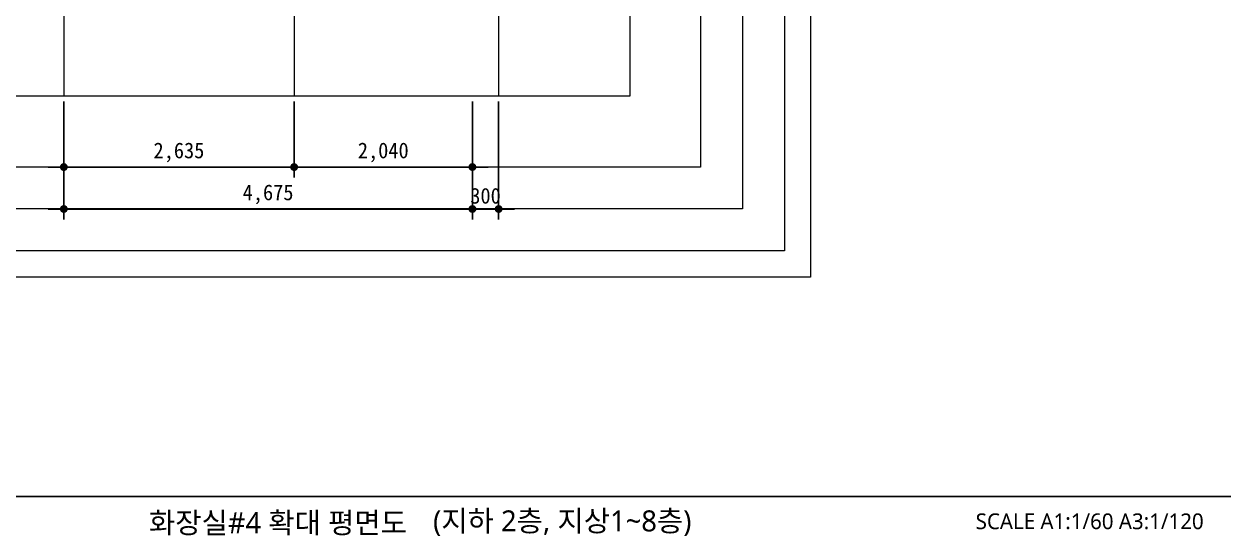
# Model space of a CAD drawing. Header units: millimetres. Extents: x -423835 to -174325, y -1379898 to -1311126.
# Drawn here: x -365345 to -351626, y -1379743 to -1373885 of the extents above; entities that cross this region are included whole.
import ezdxf
from ezdxf.enums import TextEntityAlignment as Align

# ---------------------------------------------------------------- set-up
doc = ezdxf.new("R2010")
doc.units = ezdxf.units.MM
doc.header["$LTSCALE"] = 100
doc.header["$MEASUREMENT"] = 0
doc.header["$PDSIZE"] = -10
doc.linetypes.add('CEN', pattern=[62, 60, -1, 0, -1])
doc.layers.get('0').update_dxf_attribs({"linetype": 'CONTINUOUS'})
doc.layers.get('Defpoints').update_dxf_attribs({"color": 153, "linetype": 'CONTINUOUS'})
doc.layers.add('A-AXIS-LINE', color=1, linetype='CEN', lineweight=15)
doc.layers.add('A-XXXX-TXT2', color=3, linetype='CONTINUOUS', lineweight=25)
doc.layers.add('A-DIMS', color=7, linetype='CONTINUOUS')
doc.layers.add('A-XXXX-NPLT', color=144, linetype='CONTINUOUS', lineweight=0, plot=False)
doc.styles.add('HY울릉도L', font='')
doc.styles.add('돋움체', font='')
doc.styles.add('맑은 고딕', font='malgun.ttf')
doc.styles.get('HY울릉도L').set_extended_font_data('HYwulM')
doc.styles.get('돋움체').set_extended_font_data('DotumChe')
doc.dimstyles.new('CDIM', dxfattribs={"dimtxt": 3, "dimasz": 1.5, "dimexe": 2, "dimexo": 1, "dimgap": 1, "dimtad": 1, "dimdec": 0, "dimrnd": 0.5, "dimzin": 0, "dimdsep": 32, "dimlunit": 6, "dimtxsty": 'HY울릉도L', "dimblk1": '_CIDOT', "dimblk2": '_CIDOT', "dimsah": 1, "dimcen": 5.5, "dimclrd": 2, "dimclre": 2, "dimclrt": 7, "dimadec": 0, "dimazin": 0, "dimtfac": 1, "dimtdec": 0, "dimtix": 1, "dimtmove": 2, "dimatfit": 1, "dimldrblk": '_CIDOT', "dimfxl": 1, "dimtolj": 1, "dimtzin": 0, "dimlwd": -1, "dimarcsym": 0})

# ---------------------------------------------------------------- blocks, each defined once
blk = doc.blocks.new('_CIDOT')
at = {"color": 0, "linetype": 'ByBlock'}
blk.add_line((2, 0), (-1, 0), dxfattribs=at)
at = {"color": 0, "linetype": 'ByBlock', "const_width": 0.5}
blk.add_lwpolyline([(-0.25, 0, 1), (0.25, 0, 1)], format="xyb", close=True, dxfattribs=at)
blk = doc.blocks.new('*D488')
at = {"layer": 'A-DIMS', "lineweight": -2, "transparency": 16777216}
for p, q in [((-364889, -1374772), (-364889, -1376122)), ((-360214, -1374772), (-360214, -1376122))]:
    blk.add_line(p, q, dxfattribs=at)
at = {"layer": 'A-DIMS', "transparency": 16777216}
blk.add_line((-360304, -1376002), (-364799, -1376002), dxfattribs=at)
at = {"layer": 'Defpoints', "color": 0, "transparency": 16777216}
for p in [(-364889, -1374712), (-360214, -1374712), (-364889, -1376002)]:
    blk.add_point(p, dxfattribs=at)
at = {"layer": 'A-DIMS', "transparency": 16777216, "xscale": 90, "yscale": 90, "zscale": 90, "rotation": 180}
blk.add_blockref('_CIDOT', (-364889, -1376002), dxfattribs=at)
at = {"layer": 'A-DIMS', "transparency": 16777216, "xscale": 90, "yscale": 90, "zscale": 90}
blk.add_blockref('_CIDOT', (-360214, -1376002), dxfattribs=at)
at = {"layer": 'A-DIMS', "color": 3, "transparency": 16777216, "insert": (-362552, -1375835), "char_height": 180, "attachment_point": 5, "style": '돋움체'}
blk.add_mtext('\\A1;4,675', dxfattribs=at)
blk = doc.blocks.new('*D489')
at = {"layer": 'A-DIMS', "lineweight": -2, "transparency": 16777216}
for p, q in [((-364889, -1374772), (-364889, -1375642)), ((-362254, -1374772), (-362254, -1375642))]:
    blk.add_line(p, q, dxfattribs=at)
at = {"layer": 'A-DIMS', "transparency": 16777216}
blk.add_line((-364799, -1375522), (-362344, -1375522), dxfattribs=at)
at = {"layer": 'Defpoints', "color": 0, "transparency": 16777216}
for p in [(-364889, -1374712), (-362254, -1374712), (-362254, -1375522)]:
    blk.add_point(p, dxfattribs=at)
at = {"layer": 'A-DIMS', "transparency": 16777216, "xscale": 90, "yscale": 90, "zscale": 90, "rotation": 180}
blk.add_blockref('_CIDOT', (-364889, -1375522), dxfattribs=at)
at = {"layer": 'A-DIMS', "transparency": 16777216, "xscale": 90, "yscale": 90, "zscale": 90}
blk.add_blockref('_CIDOT', (-362254, -1375522), dxfattribs=at)
at = {"layer": 'A-DIMS', "color": 3, "transparency": 16777216, "insert": (-363572, -1375355), "char_height": 180, "attachment_point": 5, "style": '돋움체'}
blk.add_mtext('\\A1;2,635', dxfattribs=at)
blk = doc.blocks.new('*D490')
at = {"layer": 'A-DIMS', "lineweight": -2, "transparency": 16777216}
for p, q in [((-362254, -1374772), (-362254, -1375642)), ((-360214, -1374772), (-360214, -1375642))]:
    blk.add_line(p, q, dxfattribs=at)
at = {"layer": 'A-DIMS', "transparency": 16777216}
blk.add_line((-360304, -1375522), (-362164, -1375522), dxfattribs=at)
at = {"layer": 'Defpoints', "color": 0, "transparency": 16777216}
for p in [(-362254, -1374712), (-360214, -1374712), (-362254, -1375522)]:
    blk.add_point(p, dxfattribs=at)
at = {"layer": 'A-DIMS', "transparency": 16777216, "xscale": 90, "yscale": 90, "zscale": 90, "rotation": 180}
blk.add_blockref('_CIDOT', (-362254, -1375522), dxfattribs=at)
at = {"layer": 'A-DIMS', "transparency": 16777216, "xscale": 90, "yscale": 90, "zscale": 90}
blk.add_blockref('_CIDOT', (-360214, -1375522), dxfattribs=at)
at = {"layer": 'A-DIMS', "color": 3, "transparency": 16777216, "insert": (-361234, -1375355), "char_height": 180, "attachment_point": 5, "style": '돋움체'}
blk.add_mtext('\\A1;2,040', dxfattribs=at)
blk = doc.blocks.new('*D519')
at = {"layer": 'A-DIMS', "lineweight": -2, "transparency": 16777216}
for p, q in [((-360214, -1374772), (-360214, -1376122)), ((-359914, -1374772), (-359914, -1376122))]:
    blk.add_line(p, q, dxfattribs=at)
at = {"layer": 'A-DIMS', "transparency": 16777216}
for p, q in [((-360304, -1376002), (-360394, -1376002)), ((-360214, -1376002), (-359914, -1376002)), ((-359824, -1376002), (-359734, -1376002))]:
    blk.add_line(p, q, dxfattribs=at)
at = {"layer": 'Defpoints', "color": 0, "transparency": 16777216}
for p in [(-360214, -1374712), (-359914, -1374712), (-359914, -1376002)]:
    blk.add_point(p, dxfattribs=at)
at = {"layer": 'A-DIMS', "transparency": 16777216, "xscale": 90, "yscale": 90, "zscale": 90}
blk.add_blockref('_CIDOT', (-360214, -1376002), dxfattribs=at)
at = {"layer": 'A-DIMS', "transparency": 16777216, "xscale": 90, "yscale": 90, "zscale": 90, "rotation": 180}
blk.add_blockref('_CIDOT', (-359914, -1376002), dxfattribs=at)
at = {"layer": 'A-DIMS', "color": 3, "transparency": 16777216, "insert": (-360064, -1375852), "char_height": 180, "attachment_point": 5, "style": '돋움체'}
blk.add_mtext('\\A1;300', dxfattribs=at)

msp = doc.modelspace()

# ---------------------------------------------------------------- linework, layer by layer
at = {"color": 3, "ltscale": 2}
msp.add_line((-373435.4, -1379291.6), (-329350.4, -1379291.6), dxfattribs=at)
at = {"layer": 'A-AXIS-LINE', "ltscale": 50}
for points in [[(-362254.2, -1367911.9), (-362254.2, -1374711.9)], [(-359914.2, -1367911.9), (-359914.2, -1374711.9)], [(-364889.2, -1373086.9), (-364889.2, -1374711.9)]]:
    msp.add_lwpolyline(points, dxfattribs=at)
at = {"layer": 'A-XXXX-NPLT'}
for points in [[(-356344.2, -1376781.9), (-368484.2, -1376781.9), (-368484.2, -1365841.9), (-356344.2, -1365841.9)], [(-356644.2, -1376481.9), (-368184.2, -1376481.9), (-368184.2, -1366141.9), (-356644.2, -1366141.9)], [(-357124.2, -1376001.9), (-367704.2, -1376001.9), (-367704.2, -1366621.9), (-357124.2, -1366621.9)], [(-357604.2, -1375521.9), (-367224.2, -1375521.9), (-367224.2, -1367101.9), (-357604.2, -1367101.9)], [(-358414.2, -1374711.9), (-366414.2, -1374711.9), (-366414.2, -1367911.9), (-358414.2, -1367911.9)]]:
    msp.add_lwpolyline(points, close=True, dxfattribs=at)

# ---------------------------------------------------------------- texts
at = {"layer": 'A-XXXX-TXT2', "style": '맑은 고딕'}
msp.add_text('화장실#4 확대 평면도', height=240, dxfattribs=at).set_placement((-362439.3, -1379591.6), align=Align.MIDDLE_CENTER)
msp.add_text('(지하 2층, 지상1~8층)', height=240, dxfattribs=at).set_placement((-360664, -1379570.3), align=Align.MIDDLE_LEFT)
msp.add_text('SCALE A1:1/60 A3:1/120', height=180, dxfattribs=at).set_placement((-354455.6, -1379664.8))

# ---------------------------------------------------------------- dimensions: what is measured, and where the dimension line sits
at = {"layer": 'A-DIMS'}
for base, p1, p2, picture, middle in [((-364889.2, -1376001.9), (-360214.2, -1374711.9), (-364889.2, -1374711.9), '*D488', (-362551.7, -1375834.7)), ((-362254.2, -1375521.9), (-364889.2, -1374711.9), (-362254.2, -1374711.9), '*D489', (-363571.7, -1375354.7))]:
    dim = msp.add_linear_dim(base=base, p1=p1, p2=p2, dimstyle='CDIM', override={"dimscale": 60, "dimtxsty": '돋움체', "dimclrd": 256, "dimclre": 256, "dimclrt": 3}, dxfattribs=at)
    dim.commit()
    dim.dimension.update_dxf_attribs({"geometry": picture, "text_midpoint": middle})
for base, p2, picture, middle in [((-362254.2, -1375521.9), (-362254.2, -1374711.9), '*D490', (-361234.2, -1375354.7)), ((-359914.2, -1376001.9), (-359914.2, -1374711.9), '*D519', (-360064.2, -1375851.7))]:
    dim = msp.add_linear_dim(base=base, p1=(-360214.2, -1374711.9), p2=p2, angle=180, dimstyle='CDIM', override={"dimscale": 60, "dimtxsty": '돋움체', "dimclrd": 256, "dimclre": 256, "dimclrt": 3}, dxfattribs=at)
    dim.commit()
    dim.dimension.update_dxf_attribs({"geometry": picture, "text_midpoint": middle})

doc.saveas('drawing.dxf')
